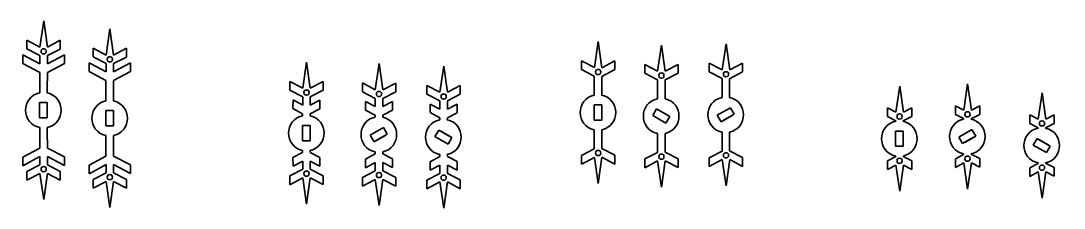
# Model space of a CAD drawing. Header units: centimetres. Extents: x -208 to 206, y -104 to 104.
# Drawn here: x 150.9 to 205.9, y -89.1 to -79.2 of the extents above; entities that cross this region are included whole.
import ezdxf

# ---------------------------------------------------------------- set-up
doc = ezdxf.new("R2010")
doc.units = ezdxf.units.CM
doc.header["$MEASUREMENT"] = 0
doc.layers.add('#Layer 1', color=7, linetype='Continuous')

msp = doc.modelspace()

# ---------------------------------------------------------------- linework, layer by layer
at = {"layer": '#Layer 1', "color": 91, "lineweight": 35}
for points in [[(152.08366, -79.24912), (152.08366, -79.24912), (151.87982, -80.6303), (151.87982, -80.6303)], [(152.08366, -79.24912), (152.08366, -79.24912), (152.28078, -80.6312), (152.28078, -80.6312)], [(155.57738, -79.67113), (155.57738, -79.67113), (155.37377, -81.05232), (155.37377, -81.05232)], [(155.57738, -79.67113), (155.57738, -79.67113), (155.7745, -81.05321), (155.7745, -81.05321)], [(151.20222, -80.27212), (151.20222, -80.27212), (151.20132, -80.73177), (151.20132, -80.73177)], [(151.87982, -80.6303), (151.87982, -80.6303), (151.20222, -80.27212), (151.20222, -80.27212)], [(152.28078, -80.6312), (152.28078, -80.6312), (152.95994, -80.27638), (152.95994, -80.27638)], [(152.95994, -80.27638), (152.95994, -80.27638), (152.95882, -80.73603), (152.95882, -80.73603)], [(151.20132, -80.73177), (151.20132, -80.73177), (151.87802, -81.08412), (151.87802, -81.08412)], [(152.95882, -80.73603), (152.95882, -80.73603), (152.28033, -81.08502), (152.28033, -81.08502)], [(154.69617, -80.69414), (154.69617, -80.69414), (154.69527, -81.15379), (154.69527, -81.15379)], [(155.37377, -81.05232), (155.37377, -81.05232), (154.69617, -80.69414), (154.69617, -80.69414)], [(155.7745, -81.05321), (155.7745, -81.05321), (156.4539, -80.6984), (156.4539, -80.6984)], [(156.4539, -80.6984), (156.4539, -80.6984), (156.45278, -81.15804), (156.45278, -81.15804)], [(150.9809, -81.04224), (150.9809, -81.04224), (150.98023, -81.50054), (150.98023, -81.50054)], [(151.8778, -81.52025), (151.8778, -81.52025), (150.9809, -81.04224), (150.9809, -81.04224)], [(151.87802, -81.08412), (151.87802, -81.08412), (151.8778, -81.52025), (151.8778, -81.52025)], [(152.27876, -81.52115), (152.27876, -81.52115), (153.17767, -81.04739), (153.17767, -81.04739)], [(152.28033, -81.08502), (152.28033, -81.08502), (152.27876, -81.52115), (152.27876, -81.52115)], [(153.17767, -81.04739), (153.17767, -81.04739), (153.1761, -81.50569), (153.1761, -81.50569)], [(154.69527, -81.15379), (154.69527, -81.15379), (155.37198, -81.50614), (155.37198, -81.50614)], [(156.45278, -81.15804), (156.45278, -81.15804), (155.77428, -81.50704), (155.77428, -81.50704)], [(150.98023, -81.50054), (150.98023, -81.50054), (151.87601, -81.97408), (151.87601, -81.97408)], [(151.87601, -81.97408), (151.87601, -81.97408), (151.87534, -82.86425), (151.87534, -82.86425)], [(152.27831, -81.97497), (152.27831, -81.97497), (152.27473, -82.86537), (152.27473, -82.86537)], [(153.1761, -81.50569), (153.1761, -81.50569), (152.27831, -81.97497), (152.27831, -81.97497)], [(154.47486, -81.46448), (154.47486, -81.46448), (154.47418, -81.92256), (154.47418, -81.92256)], [(154.47418, -81.92256), (154.47418, -81.92256), (155.36974, -82.39609), (155.36974, -82.39609)], [(155.37175, -81.94227), (155.37175, -81.94227), (154.47486, -81.46448), (154.47486, -81.46448)], [(155.37198, -81.50614), (155.37198, -81.50614), (155.37175, -81.94227), (155.37175, -81.94227)], [(156.67006, -81.92771), (156.67006, -81.92771), (155.77226, -82.39699), (155.77226, -82.39699)], [(155.77249, -81.94316), (155.77249, -81.94316), (156.67162, -81.4694), (156.67162, -81.4694)], [(155.77428, -81.50704), (155.77428, -81.50704), (155.77249, -81.94316), (155.77249, -81.94316)], [(156.67162, -81.4694), (156.67162, -81.4694), (156.67006, -81.92771), (156.67006, -81.92771)], [(155.36974, -82.39609), (155.36974, -82.39609), (155.36929, -83.28649), (155.36929, -83.28649)], [(155.77226, -82.39699), (155.77226, -82.39699), (155.76868, -83.28739), (155.76868, -83.28739)], [(151.87534, -83.05017), (150.87988, -83.25737), (150.87988, -84.6791), (151.87534, -84.88652)], [(151.87534, -82.86425), (151.87534, -82.86425), (151.87534, -83.05017), (151.87534, -83.05017)], [(152.2707, -84.88361), (153.24868, -84.66544), (153.24868, -83.27126), (152.2707, -83.05308)], [(152.27473, -82.86537), (152.27473, -82.86537), (152.27406, -83.05376), (152.27406, -83.05376)], [(152.26734, -83.56649), (152.26734, -83.56649), (151.86548, -83.56649), (151.86548, -83.56649)], [(151.86548, -83.56649), (151.86548, -83.56649), (151.86548, -84.3702), (151.86548, -84.3702)], [(152.26734, -84.23625), (152.26734, -84.23625), (152.26734, -83.56649), (152.26734, -83.56649)], [(155.36929, -83.47241), (154.37361, -83.67961), (154.37361, -85.10112), (155.36929, -85.30832)], [(155.36929, -83.28649), (155.36929, -83.28649), (155.36929, -83.47241), (155.36929, -83.47241)], [(155.76442, -85.30563), (156.74263, -85.08745), (156.74263, -83.69328), (155.76442, -83.4751)], [(155.76868, -83.28739), (155.76868, -83.28739), (155.76801, -83.476), (155.76801, -83.476)], [(152.26734, -84.3702), (152.26734, -84.3702), (152.26734, -83.70044), (152.26734, -83.70044)], [(155.76129, -83.98851), (155.76129, -83.98851), (155.35943, -83.98851), (155.35943, -83.98851)], [(155.35943, -83.98851), (155.35943, -83.98851), (155.35943, -84.79222), (155.35943, -84.79222)], [(155.76129, -84.65827), (155.76129, -84.65827), (155.76129, -83.98851), (155.76129, -83.98851)], [(155.76129, -84.79222), (155.76129, -84.79222), (155.76129, -84.12246), (155.76129, -84.12246)], [(151.86548, -84.3702), (151.86548, -84.3702), (152.26734, -84.3702), (152.26734, -84.3702)], [(151.87534, -85.07222), (151.87534, -85.07222), (151.87534, -84.88652), (151.87534, -84.88652)], [(151.87601, -85.96262), (151.87601, -85.96262), (151.87534, -85.07222), (151.87534, -85.07222)], [(152.27473, -85.07132), (152.27473, -85.07132), (152.27406, -84.88272), (152.27406, -84.88272)], [(152.27831, -85.96172), (152.27831, -85.96172), (152.27473, -85.07132), (152.27473, -85.07132)], [(155.35943, -84.79222), (155.35943, -84.79222), (155.76129, -84.79222), (155.76129, -84.79222)], [(155.36929, -85.49446), (155.36929, -85.49446), (155.36929, -85.30832), (155.36929, -85.30832)], [(155.36974, -86.38464), (155.36974, -86.38464), (155.36929, -85.49446), (155.36929, -85.49446)], [(155.76868, -85.49334), (155.76868, -85.49334), (155.76801, -85.30496), (155.76801, -85.30496)], [(155.77226, -86.38374), (155.77226, -86.38374), (155.76868, -85.49334), (155.76868, -85.49334)], [(150.98023, -86.43616), (150.98023, -86.43616), (151.87601, -85.96262), (151.87601, -85.96262)], [(153.1761, -86.431), (153.1761, -86.431), (152.27831, -85.96172), (152.27831, -85.96172)], [(154.47418, -86.85817), (154.47418, -86.85817), (155.36974, -86.38464), (155.36974, -86.38464)], [(156.67006, -86.85302), (156.67006, -86.85302), (155.77226, -86.38374), (155.77226, -86.38374)], [(150.9809, -86.89424), (150.9809, -86.89424), (150.98023, -86.43616), (150.98023, -86.43616)], [(151.8778, -86.41644), (151.8778, -86.41644), (150.9809, -86.89424), (150.9809, -86.89424)], [(151.20132, -87.2047), (151.20132, -87.2047), (151.87802, -86.85257), (151.87802, -86.85257)], [(151.87802, -86.85257), (151.87802, -86.85257), (151.8778, -86.41644), (151.8778, -86.41644)], [(152.27876, -86.41555), (152.27876, -86.41555), (153.17767, -86.88908), (153.17767, -86.88908)], [(152.28033, -86.85168), (152.28033, -86.85168), (152.27876, -86.41555), (152.27876, -86.41555)], [(152.95882, -87.20067), (152.95882, -87.20067), (152.28033, -86.85168), (152.28033, -86.85168)], [(153.17767, -86.88908), (153.17767, -86.88908), (153.1761, -86.431), (153.1761, -86.431)], [(154.47486, -87.31648), (154.47486, -87.31648), (154.47418, -86.85817), (154.47418, -86.85817)], [(155.37175, -86.83846), (155.37175, -86.83846), (154.47486, -87.31648), (154.47486, -87.31648)], [(155.37198, -87.27459), (155.37198, -87.27459), (155.37175, -86.83846), (155.37175, -86.83846)], [(155.77249, -86.83756), (155.77249, -86.83756), (156.67162, -87.31132), (156.67162, -87.31132)], [(155.77428, -87.27369), (155.77428, -87.27369), (155.77249, -86.83756), (155.77249, -86.83756)], [(156.67162, -87.31132), (156.67162, -87.31132), (156.67006, -86.85302), (156.67006, -86.85302)], [(151.20222, -87.66457), (151.20222, -87.66457), (151.20132, -87.2047), (151.20132, -87.2047)], [(151.87982, -87.3064), (151.87982, -87.3064), (151.20222, -87.66457), (151.20222, -87.66457)], [(152.08366, -88.68758), (152.08366, -88.68758), (151.87982, -87.3064), (151.87982, -87.3064)], [(152.08366, -88.68758), (152.08366, -88.68758), (152.28078, -87.3055), (152.28078, -87.3055)], [(152.28078, -87.3055), (152.28078, -87.3055), (152.95994, -87.66032), (152.95994, -87.66032)], [(152.95994, -87.66032), (152.95994, -87.66032), (152.95882, -87.20067), (152.95882, -87.20067)], [(154.69527, -87.62694), (154.69527, -87.62694), (155.37198, -87.27459), (155.37198, -87.27459)], [(156.45278, -87.62268), (156.45278, -87.62268), (155.77428, -87.27369), (155.77428, -87.27369)], [(154.69617, -88.08659), (154.69617, -88.08659), (154.69527, -87.62694), (154.69527, -87.62694)], [(155.37377, -87.72841), (155.37377, -87.72841), (154.69617, -88.08659), (154.69617, -88.08659)], [(155.57738, -89.1096), (155.57738, -89.1096), (155.37377, -87.72841), (155.37377, -87.72841)], [(155.57738, -89.1096), (155.57738, -89.1096), (155.7745, -87.72752), (155.7745, -87.72752)], [(155.7745, -87.72752), (155.7745, -87.72752), (156.4539, -88.08233), (156.4539, -88.08233)], [(156.4539, -88.08233), (156.4539, -88.08233), (156.45278, -87.62268), (156.45278, -87.62268)]]:
    msp.add_open_spline(points, degree=3, dxfattribs=at)
at = {"layer": '#Layer 1', "color": 127, "lineweight": 35}
for points in [[(181.33806, -80.33865), (181.33806, -80.33865), (181.13444, -81.71961), (181.13444, -81.71961)], [(181.33806, -80.33865), (181.33806, -80.33865), (181.53518, -81.72051), (181.53518, -81.72051)], [(184.67543, -80.52748), (184.67543, -80.52748), (184.47159, -81.90867), (184.47159, -81.90867)], [(184.67543, -80.52748), (184.67543, -80.52748), (184.87233, -81.90956), (184.87233, -81.90956)], [(188.07799, -80.46051), (188.07799, -80.46051), (187.87438, -81.84147), (187.87438, -81.84147)], [(188.07799, -80.46051), (188.07799, -80.46051), (188.27511, -81.84259), (188.27511, -81.84259)], [(180.45684, -81.36166), (180.45684, -81.36166), (180.45572, -81.82131), (180.45572, -81.82131)], [(181.13444, -81.71961), (181.13444, -81.71961), (180.45684, -81.36166), (180.45684, -81.36166)], [(181.53518, -81.72051), (181.53518, -81.72051), (182.21434, -81.36569), (182.21434, -81.36569)], [(182.21434, -81.36569), (182.21434, -81.36569), (182.21322, -81.82534), (182.21322, -81.82534)], [(180.45572, -81.82131), (180.45572, -81.82131), (181.12974, -82.17209), (181.12974, -82.17209)], [(182.21322, -81.82534), (182.21322, -81.82534), (181.5251, -82.17948), (181.5251, -82.17948)], [(183.79399, -81.55049), (183.79399, -81.55049), (183.7931, -82.01036), (183.7931, -82.01036)], [(184.47159, -81.90867), (184.47159, -81.90867), (183.79399, -81.55049), (183.79399, -81.55049)], [(184.87233, -81.90956), (184.87233, -81.90956), (185.55172, -81.55475), (185.55172, -81.55475)], [(185.55172, -81.55475), (185.55172, -81.55475), (185.5506, -82.0144), (185.5506, -82.0144)], [(187.19678, -81.48352), (187.19678, -81.48352), (187.19588, -81.94316), (187.19588, -81.94316)], [(187.19588, -81.94316), (187.19588, -81.94316), (187.8699, -82.29395), (187.8699, -82.29395)], [(187.87438, -81.84147), (187.87438, -81.84147), (187.19678, -81.48352), (187.19678, -81.48352)], [(188.95338, -81.94742), (188.95338, -81.94742), (188.26526, -82.30134), (188.26526, -82.30134)], [(188.27511, -81.84259), (188.27511, -81.84259), (188.9545, -81.48755), (188.9545, -81.48755)], [(188.9545, -81.48755), (188.9545, -81.48755), (188.95338, -81.94742), (188.95338, -81.94742)], [(181.12974, -82.17209), (181.12974, -82.17209), (181.12974, -83.16844), (181.12974, -83.16844)], [(181.5251, -83.17136), (181.5251, -83.17136), (181.5251, -82.17948), (181.5251, -82.17948)], [(183.7931, -82.01036), (183.7931, -82.01036), (184.46711, -82.36115), (184.46711, -82.36115)], [(184.46711, -82.36115), (184.46711, -82.36115), (184.46711, -83.3575), (184.46711, -83.3575)], [(185.5506, -82.0144), (185.5506, -82.0144), (184.86247, -82.36854), (184.86247, -82.36854)], [(184.86247, -83.36019), (184.86247, -83.36019), (184.86247, -82.36854), (184.86247, -82.36854)], [(187.8699, -82.29395), (187.8699, -82.29395), (187.8699, -83.2903), (187.8699, -83.2903)], [(188.26526, -83.29321), (188.26526, -83.29321), (188.26526, -82.30134), (188.26526, -82.30134)], [(181.12974, -83.16844), (180.13428, -83.37564), (180.13428, -84.79737), (181.12974, -85.00457)], [(181.5251, -85.00166), (182.5033, -84.78348), (182.5033, -83.38953), (181.5251, -83.17136)], [(184.46711, -83.3575), (183.47166, -83.5647), (183.47166, -84.98643), (184.46711, -85.19363)], [(184.86247, -85.19072), (185.84046, -84.97254), (185.84046, -83.57836), (184.86247, -83.36019)], [(187.8699, -83.2903), (186.87444, -83.49772), (186.87444, -84.91923), (187.8699, -85.12643)], [(188.26526, -85.12374), (189.24324, -84.90556), (189.24324, -83.51139), (188.26526, -83.29321)], [(181.52196, -83.68454), (181.52196, -83.68454), (181.11988, -83.68454), (181.11988, -83.68454)], [(181.11988, -83.68454), (181.11988, -83.68454), (181.11988, -84.48848), (181.11988, -84.48848)], [(181.52196, -84.35452), (181.52196, -84.35452), (181.52196, -83.68454), (181.52196, -83.68454)], [(181.52196, -84.48848), (181.52196, -84.48848), (181.52196, -83.81849), (181.52196, -83.81849)], [(184.41066, -83.90048), (184.41066, -83.90048), (184.20974, -84.24857), (184.20974, -84.24857)], [(184.9906, -84.23558), (184.9906, -84.23558), (184.41066, -83.90048), (184.41066, -83.90048)], [(185.10663, -84.30256), (185.10663, -84.30256), (184.5267, -83.96745), (184.5267, -83.96745)], [(188.30871, -83.8335), (188.30871, -83.8335), (187.61252, -84.23536), (187.61252, -84.23536)], [(187.92948, -84.51648), (187.92948, -84.51648), (188.50942, -84.18137), (188.50942, -84.18137)], [(188.50942, -84.18137), (188.50942, -84.18137), (188.30871, -83.8335), (188.30871, -83.8335)], [(181.11988, -84.48848), (181.11988, -84.48848), (181.52196, -84.48848), (181.52196, -84.48848)], [(184.20974, -84.24857), (184.20974, -84.24857), (184.9057, -84.65065), (184.9057, -84.65065)], [(184.9057, -84.65065), (184.9057, -84.65065), (185.10663, -84.30256), (185.10663, -84.30256)], [(187.61252, -84.23536), (187.61252, -84.23536), (187.81345, -84.58345), (187.81345, -84.58345)], [(187.81345, -84.58345), (187.81345, -84.58345), (188.39338, -84.24857), (188.39338, -84.24857)], [(181.12974, -86.00092), (181.12974, -86.00092), (181.12974, -85.00457), (181.12974, -85.00457)], [(181.5251, -85.00166), (181.5251, -85.00166), (181.5251, -85.99353), (181.5251, -85.99353)], [(184.46711, -86.18998), (184.46711, -86.18998), (184.46711, -85.19363), (184.46711, -85.19363)], [(184.86247, -85.19072), (184.86247, -85.19072), (184.86247, -86.18259), (184.86247, -86.18259)], [(187.8699, -86.123), (187.8699, -86.123), (187.8699, -85.12643), (187.8699, -85.12643)], [(188.26526, -85.12374), (188.26526, -85.12374), (188.26526, -86.11539), (188.26526, -86.11539)], [(180.45572, -86.35171), (180.45572, -86.35171), (181.12974, -86.00092), (181.12974, -86.00092)], [(180.45684, -86.81136), (180.45684, -86.81136), (180.45572, -86.35171), (180.45572, -86.35171)], [(182.21322, -86.34745), (182.21322, -86.34745), (181.5251, -85.99353), (181.5251, -85.99353)], [(182.21434, -86.80732), (182.21434, -86.80732), (182.21322, -86.34745), (182.21322, -86.34745)], [(183.7931, -86.54076), (183.7931, -86.54076), (184.46711, -86.18998), (184.46711, -86.18998)], [(185.5506, -86.53673), (185.5506, -86.53673), (184.86247, -86.18259), (184.86247, -86.18259)], [(187.19588, -86.47356), (187.19588, -86.47356), (187.8699, -86.123), (187.8699, -86.123)], [(188.95338, -86.46953), (188.95338, -86.46953), (188.26526, -86.11539), (188.26526, -86.11539)], [(181.13444, -86.4534), (181.13444, -86.4534), (180.45684, -86.81136), (180.45684, -86.81136)], [(181.33806, -87.83436), (181.33806, -87.83436), (181.13444, -86.4534), (181.13444, -86.4534)], [(181.33806, -87.83436), (181.33806, -87.83436), (181.53518, -86.45251), (181.53518, -86.45251)], [(181.53518, -86.45251), (181.53518, -86.45251), (182.21434, -86.80732), (182.21434, -86.80732)], [(183.79399, -87.00041), (183.79399, -87.00041), (183.7931, -86.54076), (183.7931, -86.54076)], [(184.47159, -86.64246), (184.47159, -86.64246), (183.79399, -87.00041), (183.79399, -87.00041)], [(184.67543, -88.02364), (184.67543, -88.02364), (184.47159, -86.64246), (184.47159, -86.64246)], [(184.67543, -88.02364), (184.67543, -88.02364), (184.87233, -86.64134), (184.87233, -86.64134)], [(184.87233, -86.64134), (184.87233, -86.64134), (185.55172, -86.99638), (185.55172, -86.99638)], [(185.55172, -86.99638), (185.55172, -86.99638), (185.5506, -86.53673), (185.5506, -86.53673)], [(187.19678, -86.93344), (187.19678, -86.93344), (187.19588, -86.47356), (187.19588, -86.47356)], [(187.87438, -86.57526), (187.87438, -86.57526), (187.19678, -86.93344), (187.19678, -86.93344)], [(188.07799, -87.95644), (188.07799, -87.95644), (187.87438, -86.57526), (187.87438, -86.57526)], [(188.07799, -87.95644), (188.07799, -87.95644), (188.27511, -86.57436), (188.27511, -86.57436)], [(188.27511, -86.57436), (188.27511, -86.57436), (188.9545, -86.92918), (188.9545, -86.92918)], [(188.9545, -86.92918), (188.9545, -86.92918), (188.95338, -86.46953), (188.95338, -86.46953)]]:
    msp.add_open_spline(points, degree=3, dxfattribs=at)
at = {"layer": '#Layer 1', "color": 91, "lineweight": 35}
for points in [[(152.2138, -80.85721), (152.2138, -80.76246), (152.1746, -80.72326), (152.07985, -80.72326), (152.07985, -80.72326), (151.9851, -80.72326), (151.9459, -80.76246), (151.9459, -80.85721), (151.9459, -80.85721), (151.9459, -80.95196), (151.9851, -80.99116), (152.07985, -80.99116), (152.07985, -80.99116), (152.1746, -80.99116), (152.2138, -80.95196), (152.2138, -80.85721)], [(155.70753, -81.27923), (155.70753, -81.18448), (155.66833, -81.14528), (155.57358, -81.14528), (155.57358, -81.14528), (155.47882, -81.14528), (155.43962, -81.18448), (155.43962, -81.27923), (155.43962, -81.27923), (155.43962, -81.37398), (155.47882, -81.41318), (155.57358, -81.41318), (155.57358, -81.41318), (155.66833, -81.41318), (155.70753, -81.37398), (155.70753, -81.27923)], [(152.2138, -87.07948), (152.2138, -86.98473), (152.1746, -86.94553), (152.07985, -86.94553), (152.07985, -86.94553), (151.9851, -86.94553), (151.9459, -86.98473), (151.9459, -87.07948), (151.9459, -87.07948), (151.9459, -87.17424), (151.9851, -87.21344), (152.07985, -87.21344), (152.07985, -87.21344), (152.1746, -87.21344), (152.2138, -87.17424), (152.2138, -87.07948)], [(155.70753, -87.5015), (155.70753, -87.40675), (155.66833, -87.36755), (155.57358, -87.36755), (155.57358, -87.36755), (155.47882, -87.36755), (155.43962, -87.40675), (155.43962, -87.5015), (155.43962, -87.5015), (155.43962, -87.59625), (155.47882, -87.63545), (155.57358, -87.63545), (155.57358, -87.63545), (155.66833, -87.63545), (155.70753, -87.59625), (155.70753, -87.5015)]]:
    msp.add_open_spline(points, degree=3, knots=[0, 0, 0, 0, 0.2, 0.2, 0.2, 0.2, 0.4, 0.4, 0.4, 0.4, 0.6, 0.6, 0.6, 0.6, 1, 1, 1, 1], dxfattribs=at)
at = {"layer": '#Layer 1', "color": 226, "lineweight": 35}
for points in [[(165.95217, -81.42505), (165.95217, -81.42505), (165.74855, -82.80624), (165.74855, -82.80624)], [(165.95217, -81.42505), (165.95217, -81.42505), (166.14929, -82.80713), (166.14929, -82.80713)], [(169.77831, -81.50457), (169.77831, -81.50457), (169.5747, -82.88576), (169.5747, -82.88576)], [(169.77831, -81.50457), (169.77831, -81.50457), (169.97543, -82.88643), (169.97543, -82.88643)], [(173.18513, -81.63964), (173.18513, -81.63964), (172.98129, -83.02083), (172.98129, -83.02083)], [(173.18513, -81.63964), (173.18513, -81.63964), (173.38202, -83.02172), (173.38202, -83.02172)], [(165.07095, -82.44806), (165.07095, -82.44806), (165.06983, -82.90771), (165.06983, -82.90771)], [(165.74855, -82.80624), (165.74855, -82.80624), (165.07095, -82.44806), (165.07095, -82.44806)], [(166.14929, -82.80713), (166.14929, -82.80713), (166.82846, -82.45232), (166.82846, -82.45232)], [(166.82846, -82.45232), (166.82846, -82.45232), (166.82734, -82.91196), (166.82734, -82.91196)], [(168.8971, -82.52758), (168.8971, -82.52758), (168.8962, -82.98723), (168.8962, -82.98723)], [(169.5747, -82.88576), (169.5747, -82.88576), (168.8971, -82.52758), (168.8971, -82.52758)], [(169.97543, -82.88643), (169.97543, -82.88643), (170.65482, -82.53161), (170.65482, -82.53161)], [(170.65482, -82.53161), (170.65482, -82.53161), (170.6537, -82.99148), (170.6537, -82.99148)], [(165.06983, -82.90771), (165.06983, -82.90771), (165.74654, -83.25984), (165.74654, -83.25984)], [(166.82734, -82.91196), (166.82734, -82.91196), (166.14906, -83.26096), (166.14906, -83.26096)], [(168.8962, -82.98723), (168.8962, -82.98723), (169.5729, -83.33936), (169.5729, -83.33936)], [(170.6537, -82.99148), (170.6537, -82.99148), (169.97521, -83.34025), (169.97521, -83.34025)], [(172.30369, -82.66265), (172.30369, -82.66265), (172.30279, -83.1223), (172.30279, -83.1223)], [(172.98129, -83.02083), (172.98129, -83.02083), (172.30369, -82.66265), (172.30369, -82.66265)], [(173.38202, -83.02172), (173.38202, -83.02172), (174.06142, -82.66668), (174.06142, -82.66668)], [(174.06142, -82.66668), (174.06142, -82.66668), (174.0603, -83.12656), (174.0603, -83.12656)], [(165.23111, -83.87852), (165.23111, -83.87852), (165.23671, -83.4247), (165.23671, -83.4247)], [(165.74631, -83.69596), (165.74631, -83.69596), (165.23671, -83.4247), (165.23671, -83.4247)], [(165.74654, -83.25984), (165.74654, -83.25984), (165.74631, -83.69596), (165.74631, -83.69596)], [(166.14906, -83.26096), (166.14906, -83.26096), (166.14705, -83.69708), (166.14705, -83.69708)], [(166.14705, -83.69708), (166.14705, -83.69708), (166.65486, -83.42963), (166.65486, -83.42963)], [(166.65486, -83.88524), (166.65486, -83.88524), (166.65486, -83.42963), (166.65486, -83.42963)], [(169.05748, -83.95804), (169.05748, -83.95804), (169.06308, -83.504), (169.06308, -83.504)], [(169.57268, -83.77548), (169.57268, -83.77548), (169.06308, -83.504), (169.06308, -83.504)], [(169.5729, -83.33936), (169.5729, -83.33936), (169.57268, -83.77548), (169.57268, -83.77548)], [(169.97521, -83.34025), (169.97521, -83.34025), (169.97342, -83.77638), (169.97342, -83.77638)], [(169.97342, -83.77638), (169.97342, -83.77638), (170.48122, -83.50915), (170.48122, -83.50915)], [(170.48122, -83.96476), (170.48122, -83.96476), (170.48122, -83.50915), (170.48122, -83.50915)], [(172.30279, -83.1223), (172.30279, -83.1223), (172.9795, -83.47465), (172.9795, -83.47465)], [(172.46407, -84.09312), (172.46407, -84.09312), (172.46967, -83.63907), (172.46967, -83.63907)], [(172.97927, -83.91056), (172.97927, -83.91056), (172.46967, -83.63907), (172.46967, -83.63907)], [(172.9795, -83.47465), (172.9795, -83.47465), (172.97927, -83.91056), (172.97927, -83.91056)], [(173.3818, -83.47555), (173.3818, -83.47555), (173.38001, -83.91168), (173.38001, -83.91168)], [(173.38001, -83.91168), (173.38001, -83.91168), (173.88782, -83.64422), (173.88782, -83.64422)], [(174.0603, -83.12656), (174.0603, -83.12656), (173.3818, -83.47555), (173.3818, -83.47555)], [(173.88782, -84.09984), (173.88782, -84.09984), (173.88782, -83.64422), (173.88782, -83.64422)], [(165.23111, -83.87852), (165.23111, -83.87852), (165.74452, -84.14979), (165.74452, -84.14979)], [(165.74385, -84.14956), (165.74385, -84.14956), (165.74385, -84.25484), (165.74385, -84.25484)], [(166.14682, -84.15091), (166.14682, -84.15091), (166.14257, -84.25843), (166.14257, -84.25843)], [(166.65486, -83.88524), (166.65486, -83.88524), (166.14682, -84.15091), (166.14682, -84.15091)], [(169.05748, -83.95804), (169.05748, -83.95804), (169.57089, -84.22931), (169.57089, -84.22931)], [(170.48122, -83.96476), (170.48122, -83.96476), (169.97319, -84.2302), (169.97319, -84.2302)], [(172.46407, -84.09312), (172.46407, -84.09312), (172.97726, -84.36438), (172.97726, -84.36438)], [(173.88782, -84.09984), (173.88782, -84.09984), (173.37978, -84.36528), (173.37978, -84.36528)], [(165.74385, -84.25484), (164.74839, -84.46227), (164.74839, -85.88377), (165.74385, -86.09097)], [(166.13921, -86.08828), (167.11719, -85.87011), (167.11719, -84.47593), (166.13921, -84.25776)], [(169.57022, -84.33436), (168.57476, -84.54156), (168.57476, -85.96329), (169.57022, -86.17049)], [(169.57022, -84.22908), (169.57022, -84.22908), (169.57022, -84.33436), (169.57022, -84.33436)], [(169.96558, -86.1678), (170.94356, -85.94963), (170.94356, -84.55545), (169.96558, -84.33728)], [(169.97319, -84.2302), (169.97319, -84.2302), (169.96894, -84.33795), (169.96894, -84.33795)], [(172.97681, -84.46944), (171.98135, -84.67664), (171.98135, -86.09836), (172.97681, -86.30556)], [(172.97681, -84.36416), (172.97681, -84.36416), (172.97681, -84.46944), (172.97681, -84.46944)], [(173.37217, -86.30288), (174.35015, -86.0847), (174.35015, -84.69052), (173.37217, -84.47235)], [(173.37978, -84.36528), (173.37978, -84.36528), (173.37553, -84.47302), (173.37553, -84.47302)], [(166.13607, -84.77116), (166.13607, -84.77116), (165.73399, -84.77116), (165.73399, -84.77116)], [(165.73399, -84.77116), (165.73399, -84.77116), (165.73399, -85.57488), (165.73399, -85.57488)], [(166.13607, -85.44092), (166.13607, -85.44092), (166.13607, -84.77116), (166.13607, -84.77116)], [(166.13607, -85.57488), (166.13607, -85.57488), (166.13607, -84.90512), (166.13607, -84.90512)], [(170.00881, -84.87756), (170.00881, -84.87756), (169.31284, -85.27942), (169.31284, -85.27942)], [(169.31284, -85.27942), (169.31284, -85.27942), (169.51377, -85.62752), (169.51377, -85.62752)], [(169.51377, -85.62752), (169.51377, -85.62752), (170.09393, -85.29264), (170.09393, -85.29264)], [(169.6298, -85.56054), (169.6298, -85.56054), (170.20974, -85.22566), (170.20974, -85.22566)], [(170.20974, -85.22566), (170.20974, -85.22566), (170.00881, -84.87756), (170.00881, -84.87756)], [(172.92036, -85.01264), (172.92036, -85.01264), (172.71943, -85.36073), (172.71943, -85.36073)], [(173.5003, -85.34752), (173.5003, -85.34752), (172.92036, -85.01264), (172.92036, -85.01264)], [(173.61633, -85.41449), (173.61633, -85.41449), (173.03639, -85.07961), (173.03639, -85.07961)], [(165.73399, -85.57488), (165.73399, -85.57488), (166.13607, -85.57488), (166.13607, -85.57488)], [(172.71943, -85.36073), (172.71943, -85.36073), (173.4154, -85.76259), (173.4154, -85.76259)], [(173.4154, -85.76259), (173.4154, -85.76259), (173.61633, -85.41449), (173.61633, -85.41449)], [(165.23111, -86.46752), (165.23111, -86.46752), (165.74385, -86.19648), (165.74385, -86.19648)], [(165.74385, -86.19648), (165.74385, -86.19648), (165.74385, -86.09097), (165.74385, -86.09097)], [(166.14682, -86.19513), (166.14682, -86.19513), (166.14257, -86.08739), (166.14257, -86.08739)], [(166.65486, -86.46057), (166.65486, -86.46057), (166.14682, -86.19513), (166.14682, -86.19513)], [(169.05748, -86.54704), (169.05748, -86.54704), (169.57022, -86.27577), (169.57022, -86.27577)], [(169.57022, -86.27577), (169.57022, -86.27577), (169.57022, -86.17049), (169.57022, -86.17049)], [(169.97319, -86.27465), (169.97319, -86.27465), (169.96894, -86.16691), (169.96894, -86.16691)], [(170.48122, -86.54009), (170.48122, -86.54009), (169.97319, -86.27465), (169.97319, -86.27465)], [(172.97681, -86.41084), (172.97681, -86.41084), (172.97681, -86.30556), (172.97681, -86.30556)], [(173.37978, -86.40972), (173.37978, -86.40972), (173.37553, -86.30198), (173.37553, -86.30198)], [(165.23111, -86.46752), (165.23111, -86.46752), (165.23671, -86.92134), (165.23671, -86.92134)], [(165.74631, -86.64985), (165.74631, -86.64985), (165.23671, -86.92134), (165.23671, -86.92134)], [(165.74654, -87.08598), (165.74654, -87.08598), (165.74631, -86.64985), (165.74631, -86.64985)], [(166.14705, -86.64896), (166.14705, -86.64896), (166.65486, -86.91641), (166.65486, -86.91641)], [(166.14906, -87.08508), (166.14906, -87.08508), (166.14705, -86.64896), (166.14705, -86.64896)], [(166.65486, -86.46057), (166.65486, -86.46057), (166.65486, -86.91641), (166.65486, -86.91641)], [(169.05748, -86.54704), (169.05748, -86.54704), (169.06308, -87.00086), (169.06308, -87.00086)], [(169.57268, -86.72937), (169.57268, -86.72937), (169.06308, -87.00086), (169.06308, -87.00086)], [(169.5729, -87.1655), (169.5729, -87.1655), (169.57268, -86.72937), (169.57268, -86.72937)], [(169.97342, -86.72848), (169.97342, -86.72848), (170.48122, -86.99593), (170.48122, -86.99593)], [(169.97521, -87.1646), (169.97521, -87.1646), (169.97342, -86.72848), (169.97342, -86.72848)], [(170.48122, -86.54009), (170.48122, -86.54009), (170.48122, -86.99593), (170.48122, -86.99593)], [(172.46407, -86.68211), (172.46407, -86.68211), (172.97681, -86.41084), (172.97681, -86.41084)], [(172.46407, -86.68211), (172.46407, -86.68211), (172.46967, -87.13593), (172.46967, -87.13593)], [(172.97927, -86.86444), (172.97927, -86.86444), (172.46967, -87.13593), (172.46967, -87.13593)], [(172.9795, -87.30057), (172.9795, -87.30057), (172.97927, -86.86444), (172.97927, -86.86444)], [(173.88782, -86.67516), (173.88782, -86.67516), (173.37978, -86.40972), (173.37978, -86.40972)], [(173.38001, -86.86355), (173.38001, -86.86355), (173.88782, -87.131), (173.88782, -87.131)], [(173.3818, -87.29968), (173.3818, -87.29968), (173.38001, -86.86355), (173.38001, -86.86355)], [(173.88782, -86.67516), (173.88782, -86.67516), (173.88782, -87.131), (173.88782, -87.131)], [(165.06983, -87.43811), (165.06983, -87.43811), (165.74654, -87.08598), (165.74654, -87.08598)], [(165.07095, -87.89798), (165.07095, -87.89798), (165.06983, -87.43811), (165.06983, -87.43811)], [(166.82734, -87.43408), (166.82734, -87.43408), (166.14906, -87.08508), (166.14906, -87.08508)], [(166.82846, -87.89372), (166.82846, -87.89372), (166.82734, -87.43408), (166.82734, -87.43408)], [(168.8962, -87.51763), (168.8962, -87.51763), (169.5729, -87.1655), (169.5729, -87.1655)], [(170.6537, -87.5136), (170.6537, -87.5136), (169.97521, -87.1646), (169.97521, -87.1646)], [(172.30279, -87.6527), (172.30279, -87.6527), (172.9795, -87.30057), (172.9795, -87.30057)], [(174.0603, -87.64867), (174.0603, -87.64867), (173.3818, -87.29968), (173.3818, -87.29968)], [(165.74855, -87.5398), (165.74855, -87.5398), (165.07095, -87.89798), (165.07095, -87.89798)], [(165.95217, -88.92099), (165.95217, -88.92099), (165.74855, -87.5398), (165.74855, -87.5398)], [(165.95217, -88.92099), (165.95217, -88.92099), (166.14929, -87.53891), (166.14929, -87.53891)], [(166.14929, -87.53891), (166.14929, -87.53891), (166.82846, -87.89372), (166.82846, -87.89372)], [(168.8971, -87.97728), (168.8971, -87.97728), (168.8962, -87.51763), (168.8962, -87.51763)], [(169.5747, -87.61932), (169.5747, -87.61932), (168.8971, -87.97728), (168.8971, -87.97728)], [(169.77831, -89.00051), (169.77831, -89.00051), (169.5747, -87.61932), (169.5747, -87.61932)], [(169.77831, -89.00051), (169.77831, -89.00051), (169.97543, -87.61843), (169.97543, -87.61843)], [(169.97543, -87.61843), (169.97543, -87.61843), (170.65482, -87.97324), (170.65482, -87.97324)], [(170.65482, -87.97324), (170.65482, -87.97324), (170.6537, -87.5136), (170.6537, -87.5136)], [(172.30369, -88.11257), (172.30369, -88.11257), (172.30279, -87.6527), (172.30279, -87.6527)], [(172.98129, -87.7544), (172.98129, -87.7544), (172.30369, -88.11257), (172.30369, -88.11257)], [(173.18513, -89.13558), (173.18513, -89.13558), (172.98129, -87.7544), (172.98129, -87.7544)], [(173.18513, -89.13558), (173.18513, -89.13558), (173.38202, -87.7535), (173.38202, -87.7535)], [(173.38202, -87.7535), (173.38202, -87.7535), (174.06142, -88.10832), (174.06142, -88.10832)], [(174.06142, -88.10832), (174.06142, -88.10832), (174.0603, -87.64867), (174.0603, -87.64867)]]:
    msp.add_open_spline(points, degree=3, dxfattribs=at)
at = {"layer": '#Layer 1', "color": 127, "lineweight": 35}
for points in [[(181.4682, -81.94652), (181.4682, -81.85177), (181.429, -81.81257), (181.33425, -81.81257), (181.33425, -81.81257), (181.2395, -81.81257), (181.2003, -81.85177), (181.2003, -81.94652), (181.2003, -81.94652), (181.2003, -82.04128), (181.2395, -82.08048), (181.33425, -82.08048), (181.33425, -82.08048), (181.429, -82.08048), (181.4682, -82.04128), (181.4682, -81.94652)], [(188.20836, -82.0686), (188.20836, -81.97385), (188.16916, -81.93465), (188.07441, -81.93465), (188.07441, -81.93465), (187.97966, -81.93465), (187.94046, -81.97385), (187.94046, -82.0686), (187.94046, -82.0686), (187.94046, -82.16336), (187.97966, -82.20233), (188.07441, -82.20233), (188.07441, -82.20233), (188.16916, -82.20233), (188.20836, -82.16336), (188.20836, -82.0686)], [(184.80558, -82.13558), (184.80558, -82.04083), (184.76638, -82.00163), (184.67162, -82.00163), (184.67162, -82.00163), (184.57687, -82.00163), (184.53767, -82.04083), (184.53767, -82.13558), (184.53767, -82.13558), (184.53767, -82.23033), (184.57687, -82.26953), (184.67162, -82.26953), (184.67162, -82.26953), (184.76638, -82.26953), (184.80558, -82.23033), (184.80558, -82.13558)], [(181.4682, -86.22649), (181.4682, -86.13174), (181.429, -86.09254), (181.33425, -86.09254), (181.33425, -86.09254), (181.2395, -86.09254), (181.2003, -86.13174), (181.2003, -86.22649), (181.2003, -86.22649), (181.2003, -86.32124), (181.2395, -86.36044), (181.33425, -86.36044), (181.33425, -86.36044), (181.429, -86.36044), (181.4682, -86.32124), (181.4682, -86.22649)], [(184.80558, -86.41555), (184.80558, -86.3208), (184.76638, -86.2816), (184.67162, -86.2816), (184.67162, -86.2816), (184.57687, -86.2816), (184.53767, -86.3208), (184.53767, -86.41555), (184.53767, -86.41555), (184.53767, -86.51008), (184.57687, -86.5495), (184.67162, -86.5495), (184.67162, -86.5495), (184.76638, -86.5495), (184.80558, -86.51008), (184.80558, -86.41555)], [(188.20836, -86.34835), (188.20836, -86.2536), (188.16916, -86.2144), (188.07441, -86.2144), (188.07441, -86.2144), (187.97966, -86.2144), (187.94046, -86.2536), (187.94046, -86.34835), (187.94046, -86.34835), (187.94046, -86.4431), (187.97966, -86.4823), (188.07441, -86.4823), (188.07441, -86.4823), (188.16916, -86.4823), (188.20836, -86.4431), (188.20836, -86.34835)]]:
    msp.add_open_spline(points, degree=3, knots=[0, 0, 0, 0, 0.2, 0.2, 0.2, 0.2, 0.4, 0.4, 0.4, 0.4, 0.6, 0.6, 0.6, 0.6, 1, 1, 1, 1], dxfattribs=at)
at = {"layer": '#Layer 1', "color": 226, "lineweight": 35}
for points in [[(166.08231, -83.03315), (166.08231, -82.9384), (166.04311, -82.8992), (165.94836, -82.8992), (165.94836, -82.8992), (165.85361, -82.8992), (165.81441, -82.9384), (165.81441, -83.03315), (165.81441, -83.03315), (165.81441, -83.1279), (165.85361, -83.1671), (165.94836, -83.1671), (165.94836, -83.1671), (166.04311, -83.1671), (166.08231, -83.1279), (166.08231, -83.03315)], [(169.90868, -83.11244), (169.90868, -83.01769), (169.86926, -82.97849), (169.7745, -82.97849), (169.7745, -82.97849), (169.67998, -82.97849), (169.64055, -83.01769), (169.64055, -83.11244), (169.64055, -83.11244), (169.64055, -83.2072), (169.67998, -83.2464), (169.7745, -83.2464), (169.7745, -83.2464), (169.86926, -83.2464), (169.90868, -83.2072), (169.90868, -83.11244)], [(173.31527, -83.24752), (173.31527, -83.15299), (173.27607, -83.11356), (173.18132, -83.11356), (173.18132, -83.11356), (173.08657, -83.11356), (173.04737, -83.15299), (173.04737, -83.24752), (173.04737, -83.24752), (173.04737, -83.34227), (173.08657, -83.38169), (173.18132, -83.38169), (173.18132, -83.38169), (173.27607, -83.38169), (173.31527, -83.34227), (173.31527, -83.24752)], [(166.08231, -87.31289), (166.08231, -87.21814), (166.04311, -87.17894), (165.94836, -87.17894), (165.94836, -87.17894), (165.85361, -87.17894), (165.81441, -87.21814), (165.81441, -87.31289), (165.81441, -87.31289), (165.81441, -87.40764), (165.85361, -87.44684), (165.94836, -87.44684), (165.94836, -87.44684), (166.04311, -87.44684), (166.08231, -87.40764), (166.08231, -87.31289)], [(169.90868, -87.39241), (169.90868, -87.29766), (169.86926, -87.25846), (169.7745, -87.25846), (169.7745, -87.25846), (169.67998, -87.25846), (169.64055, -87.29766), (169.64055, -87.39241), (169.64055, -87.39241), (169.64055, -87.48716), (169.67998, -87.52636), (169.7745, -87.52636), (169.7745, -87.52636), (169.86926, -87.52636), (169.90868, -87.48716), (169.90868, -87.39241)], [(173.31527, -87.52748), (173.31527, -87.43273), (173.27607, -87.39353), (173.18132, -87.39353), (173.18132, -87.39353), (173.08657, -87.39353), (173.04737, -87.43273), (173.04737, -87.52748), (173.04737, -87.52748), (173.04737, -87.62224), (173.08657, -87.66144), (173.18132, -87.66144), (173.18132, -87.66144), (173.27607, -87.66144), (173.31527, -87.62224), (173.31527, -87.52748)]]:
    msp.add_open_spline(points, degree=3, knots=[0, 0, 0, 0, 0.2, 0.2, 0.2, 0.2, 0.4, 0.4, 0.4, 0.4, 0.6, 0.6, 0.6, 0.6, 1, 1, 1, 1], dxfattribs=at)
at = {"layer": '#Layer 1', "color": 31, "lineweight": 35}
for points in [[(197.2378, -82.69155), (197.2378, -82.69155), (197.03441, -84.07273), (197.03441, -84.07273)], [(197.2378, -82.69155), (197.2378, -82.69155), (197.43514, -84.07363), (197.43514, -84.07363)], [(200.8209, -82.57843), (200.8209, -82.57843), (200.61729, -83.95961), (200.61729, -83.95961)], [(200.8209, -82.57843), (200.8209, -82.57843), (201.01802, -83.96051), (201.01802, -83.96051)], [(204.74807, -83.05488), (204.74807, -83.05488), (204.54446, -84.43584), (204.54446, -84.43584)], [(204.74807, -83.05488), (204.74807, -83.05488), (204.94542, -84.43696), (204.94542, -84.43696)], [(197.03441, -84.07273), (197.03441, -84.07273), (196.59358, -83.83977), (196.59358, -83.83977)], [(196.59358, -84.07296), (196.59358, -84.07296), (196.59358, -83.83977), (196.59358, -83.83977)], [(196.59358, -84.07296), (196.59358, -84.07296), (196.59358, -84.2983), (196.59358, -84.2983)], [(197.43514, -84.07363), (197.43514, -84.07363), (197.87463, -83.84403), (197.87463, -83.84403)], [(197.87463, -84.07296), (197.87463, -84.07296), (197.87463, -83.84403), (197.87463, -83.84403)], [(197.87463, -84.07296), (197.87463, -84.07296), (197.87463, -84.30121), (197.87463, -84.30121)], [(200.61729, -83.95961), (200.61729, -83.95961), (200.17646, -83.72665), (200.17646, -83.72665)], [(200.17646, -83.95984), (200.17646, -83.95984), (200.17646, -83.72665), (200.17646, -83.72665)], [(200.17646, -83.95984), (200.17646, -83.95984), (200.17646, -84.18496), (200.17646, -84.18496)], [(200.17646, -84.18496), (200.17646, -84.18496), (200.61258, -84.41187), (200.61258, -84.41187)], [(201.45774, -84.18787), (201.45774, -84.18787), (201.00794, -84.41926), (201.00794, -84.41926)], [(201.01802, -83.96051), (201.01802, -83.96051), (201.45774, -83.73068), (201.45774, -83.73068)], [(201.45774, -83.95984), (201.45774, -83.95984), (201.45774, -83.73068), (201.45774, -83.73068)], [(201.45774, -83.95984), (201.45774, -83.95984), (201.45774, -84.18787), (201.45774, -84.18787)], [(197.0297, -84.5503), (196.03425, -84.7575), (196.03425, -86.17923), (197.0297, -86.38643)], [(196.59358, -84.2983), (196.59358, -84.2983), (197.0297, -84.52521), (197.0297, -84.52521)], [(197.0297, -84.52521), (197.0297, -84.52521), (197.0297, -84.5503), (197.0297, -84.5503)], [(197.87463, -84.30121), (197.87463, -84.30121), (197.42506, -84.53238), (197.42506, -84.53238)], [(197.42506, -84.53238), (197.42506, -84.53238), (197.42506, -84.55299), (197.42506, -84.55299)], [(197.42506, -86.38352), (198.40305, -86.16534), (198.40305, -84.77116), (197.42506, -84.55299)], [(200.61258, -84.43696), (199.61713, -84.64438), (199.61713, -86.06588), (200.61258, -86.27308)], [(200.61258, -84.41187), (200.61258, -84.41187), (200.61258, -84.43696), (200.61258, -84.43696)], [(201.00794, -84.41926), (201.00794, -84.41926), (201.00794, -84.43987), (201.00794, -84.43987)], [(201.00794, -86.2704), (201.98615, -86.05222), (201.98615, -84.65804), (201.00794, -84.43987)], [(204.54446, -84.43584), (204.54446, -84.43584), (204.10385, -84.2031), (204.10385, -84.2031)], [(204.10385, -84.43606), (204.10385, -84.43606), (204.10385, -84.2031), (204.10385, -84.2031)], [(204.10385, -84.43606), (204.10385, -84.43606), (204.10385, -84.6614), (204.10385, -84.6614)], [(204.10385, -84.6614), (204.10385, -84.6614), (204.53998, -84.88832), (204.53998, -84.88832)], [(205.3849, -84.66432), (205.3849, -84.66432), (204.93534, -84.89571), (204.93534, -84.89571)], [(204.94542, -84.43696), (204.94542, -84.43696), (205.3849, -84.20713), (205.3849, -84.20713)], [(205.3849, -84.43606), (205.3849, -84.43606), (205.3849, -84.20713), (205.3849, -84.20713)], [(205.3849, -84.43606), (205.3849, -84.43606), (205.3849, -84.66432), (205.3849, -84.66432)], [(197.4217, -85.0664), (197.4217, -85.0664), (197.01985, -85.0664), (197.01985, -85.0664)], [(197.01985, -85.0664), (197.01985, -85.0664), (197.01985, -85.87011), (197.01985, -85.87011)], [(197.4217, -85.73616), (197.4217, -85.73616), (197.4217, -85.0664), (197.4217, -85.0664)], [(197.4217, -85.87011), (197.4217, -85.87011), (197.4217, -85.20035), (197.4217, -85.20035)], [(201.0514, -84.98016), (201.0514, -84.98016), (200.35521, -85.38201), (200.35521, -85.38201)], [(201.25233, -85.32825), (201.25233, -85.32825), (201.0514, -84.98016), (201.0514, -84.98016)], [(204.53998, -84.9134), (203.54452, -85.12083), (203.54452, -86.54233), (204.53998, -86.74953)], [(204.53998, -84.88832), (204.53998, -84.88832), (204.53998, -84.9134), (204.53998, -84.9134)], [(204.93534, -84.89571), (204.93534, -84.89571), (204.93534, -84.91632), (204.93534, -84.91632)], [(204.93534, -86.74684), (205.91332, -86.52867), (205.91332, -85.13449), (204.93534, -84.91632)], [(200.35521, -85.38201), (200.35521, -85.38201), (200.55614, -85.73011), (200.55614, -85.73011)], [(200.55614, -85.73011), (200.55614, -85.73011), (201.1363, -85.39523), (201.1363, -85.39523)], [(200.67217, -85.66313), (200.67217, -85.66313), (201.25233, -85.32825), (201.25233, -85.32825)], [(204.48353, -85.4566), (204.48353, -85.4566), (204.2826, -85.8047), (204.2826, -85.8047)], [(204.2826, -85.8047), (204.2826, -85.8047), (204.97857, -86.20656), (204.97857, -86.20656)], [(205.06369, -85.79148), (205.06369, -85.79148), (204.48353, -85.4566), (204.48353, -85.4566)], [(205.17972, -85.85846), (205.17972, -85.85846), (204.59956, -85.52358), (204.59956, -85.52358)], [(197.01985, -85.87011), (197.01985, -85.87011), (197.4217, -85.87011), (197.4217, -85.87011)], [(197.0297, -86.41152), (197.0297, -86.41152), (197.0297, -86.38643), (197.0297, -86.38643)], [(197.42506, -86.40412), (197.42506, -86.40412), (197.42506, -86.38352), (197.42506, -86.38352)], [(200.17646, -86.52531), (200.17646, -86.52531), (200.61258, -86.2984), (200.61258, -86.2984)], [(200.61258, -86.2984), (200.61258, -86.2984), (200.61258, -86.27308), (200.61258, -86.27308)], [(201.00794, -86.291), (201.00794, -86.291), (201.00794, -86.2704), (201.00794, -86.2704)], [(201.45774, -86.52217), (201.45774, -86.52217), (201.00794, -86.291), (201.00794, -86.291)], [(204.97857, -86.20656), (204.97857, -86.20656), (205.17972, -85.85846), (205.17972, -85.85846)], [(196.59358, -86.63843), (196.59358, -86.63843), (197.0297, -86.41152), (197.0297, -86.41152)], [(196.59358, -86.86355), (196.59358, -86.86355), (196.59358, -86.63843), (196.59358, -86.63843)], [(196.59358, -86.86355), (196.59358, -86.86355), (196.59358, -87.09673), (196.59358, -87.09673)], [(197.03441, -86.864), (197.03441, -86.864), (196.59358, -87.09673), (196.59358, -87.09673)], [(197.2378, -88.24496), (197.2378, -88.24496), (197.03441, -86.864), (197.03441, -86.864)], [(197.2378, -88.24496), (197.2378, -88.24496), (197.43514, -86.86288), (197.43514, -86.86288)], [(197.87463, -86.63552), (197.87463, -86.63552), (197.42506, -86.40412), (197.42506, -86.40412)], [(197.43514, -86.86288), (197.43514, -86.86288), (197.87463, -87.0927), (197.87463, -87.0927)], [(197.87463, -86.86355), (197.87463, -86.86355), (197.87463, -86.63552), (197.87463, -86.63552)], [(197.87463, -86.86355), (197.87463, -86.86355), (197.87463, -87.0927), (197.87463, -87.0927)], [(200.17646, -86.75043), (200.17646, -86.75043), (200.17646, -86.52531), (200.17646, -86.52531)], [(200.17646, -86.75043), (200.17646, -86.75043), (200.17646, -86.98361), (200.17646, -86.98361)], [(200.61729, -86.75065), (200.61729, -86.75065), (200.17646, -86.98361), (200.17646, -86.98361)], [(200.8209, -88.13184), (200.8209, -88.13184), (200.61729, -86.75065), (200.61729, -86.75065)], [(200.8209, -88.13184), (200.8209, -88.13184), (201.01802, -86.74976), (201.01802, -86.74976)], [(201.01802, -86.74976), (201.01802, -86.74976), (201.45774, -86.97936), (201.45774, -86.97936)], [(201.45774, -86.75043), (201.45774, -86.75043), (201.45774, -86.52217), (201.45774, -86.52217)], [(201.45774, -86.75043), (201.45774, -86.75043), (201.45774, -86.97936), (201.45774, -86.97936)], [(204.10385, -87.00176), (204.10385, -87.00176), (204.53998, -86.77484), (204.53998, -86.77484)], [(204.53998, -86.77484), (204.53998, -86.77484), (204.53998, -86.74953), (204.53998, -86.74953)], [(204.93534, -86.76723), (204.93534, -86.76723), (204.93534, -86.74684), (204.93534, -86.74684)], [(205.3849, -86.99862), (205.3849, -86.99862), (204.93534, -86.76723), (204.93534, -86.76723)], [(204.10385, -87.22688), (204.10385, -87.22688), (204.10385, -87.00176), (204.10385, -87.00176)], [(204.10385, -87.22688), (204.10385, -87.22688), (204.10385, -87.46006), (204.10385, -87.46006)], [(204.54446, -87.2271), (204.54446, -87.2271), (204.10385, -87.46006), (204.10385, -87.46006)], [(204.74807, -88.60828), (204.74807, -88.60828), (204.54446, -87.2271), (204.54446, -87.2271)], [(204.74807, -88.60828), (204.74807, -88.60828), (204.94542, -87.2262), (204.94542, -87.2262)], [(204.94542, -87.2262), (204.94542, -87.2262), (205.3849, -87.4558), (205.3849, -87.4558)], [(205.3849, -87.22688), (205.3849, -87.22688), (205.3849, -86.99862), (205.3849, -86.99862)], [(205.3849, -87.22688), (205.3849, -87.22688), (205.3849, -87.4558), (205.3849, -87.4558)]]:
    msp.add_open_spline(points, degree=3, dxfattribs=at)
for points in [[(197.36817, -84.29964), (197.36817, -84.20489), (197.32874, -84.16569), (197.23399, -84.16569), (197.23399, -84.16569), (197.13946, -84.16569), (197.10004, -84.20489), (197.10004, -84.29964), (197.10004, -84.29964), (197.10004, -84.3944), (197.13946, -84.4336), (197.23399, -84.4336), (197.23399, -84.4336), (197.32874, -84.4336), (197.36817, -84.3944), (197.36817, -84.29964)], [(200.95105, -84.1863), (200.95105, -84.09177), (200.91185, -84.05235), (200.8171, -84.05235), (200.8171, -84.05235), (200.72234, -84.05235), (200.68314, -84.09177), (200.68314, -84.1863), (200.68314, -84.1863), (200.68314, -84.28105), (200.72234, -84.32048), (200.8171, -84.32048), (200.8171, -84.32048), (200.91185, -84.32048), (200.95105, -84.28105), (200.95105, -84.1863)], [(204.87844, -84.66275), (204.87844, -84.56822), (204.83902, -84.5288), (204.74426, -84.5288), (204.74426, -84.5288), (204.64974, -84.5288), (204.61031, -84.56822), (204.61031, -84.66275), (204.61031, -84.66275), (204.61031, -84.7575), (204.64974, -84.79692), (204.74426, -84.79692), (204.74426, -84.79692), (204.83902, -84.79692), (204.87844, -84.7575), (204.87844, -84.66275)], [(200.95105, -86.52374), (200.95105, -86.42899), (200.91185, -86.38979), (200.8171, -86.38979), (200.8171, -86.38979), (200.72234, -86.38979), (200.68314, -86.42899), (200.68314, -86.52374), (200.68314, -86.52374), (200.68314, -86.61849), (200.72234, -86.65769), (200.8171, -86.65769), (200.8171, -86.65769), (200.91185, -86.65769), (200.95105, -86.61849), (200.95105, -86.52374)], [(197.36817, -86.63708), (197.36817, -86.54233), (197.32874, -86.50291), (197.23399, -86.50291), (197.23399, -86.50291), (197.13946, -86.50291), (197.10004, -86.54233), (197.10004, -86.63708), (197.10004, -86.63708), (197.10004, -86.73184), (197.13946, -86.77104), (197.23399, -86.77104), (197.23399, -86.77104), (197.32874, -86.77104), (197.36817, -86.73184), (197.36817, -86.63708)], [(204.87844, -87.00019), (204.87844, -86.90544), (204.83902, -86.86624), (204.74426, -86.86624), (204.74426, -86.86624), (204.64974, -86.86624), (204.61031, -86.90544), (204.61031, -87.00019), (204.61031, -87.00019), (204.61031, -87.09494), (204.64974, -87.13414), (204.74426, -87.13414), (204.74426, -87.13414), (204.83902, -87.13414), (204.87844, -87.09494), (204.87844, -87.00019)]]:
    msp.add_open_spline(points, degree=3, knots=[0, 0, 0, 0, 0.2, 0.2, 0.2, 0.2, 0.4, 0.4, 0.4, 0.4, 0.6, 0.6, 0.6, 0.6, 1, 1, 1, 1], dxfattribs=at)

doc.saveas('drawing.dxf')
